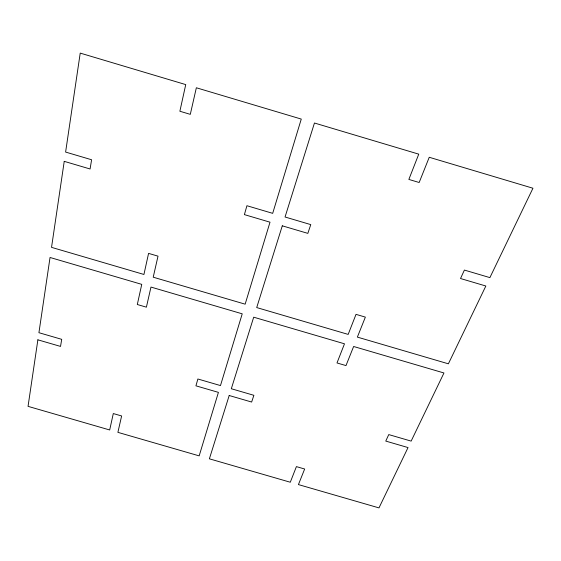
<?xml version="1.0" encoding="UTF-8"?>
<svg xmlns="http://www.w3.org/2000/svg" width="561" height="561" viewBox="0 0 561 561"><rect width="100%" height="100%" fill="white"/><g stroke="black" fill="none" stroke-linecap="round" stroke-linejoin="round"><path stroke-width="0.84" d="M37.875 339.826L28.05 406.353L109.683 429.971L113.301 413.555L121.625 415.967L117.894 432.349L199.169 455.869L218.418 392.37L195.936 385.828L197.872 378.998L220.473 385.575L242.226 313.823L150.972 287.071L146.4 307.176L137.312 304.511L141.751 284.364L50.041 257.478L38.926 332.701L61.71 339.335L60.532 346.418L37.875 339.826M64.234 161.351L51.535 247.359L143.932 274.469L148.574 253.376L158.013 256.153L153.223 277.197L245.15 304.174L270.009 222.191L244.4 214.618L246.924 205.719L272.688 213.348L301.271 119.079L196.35 87.768L190.298 114.353L179.878 111.246L185.74 84.599L80.223 53.106L65.609 152.066L91.611 159.759L90.076 168.987L64.234 161.351M229.197 395.512L209.386 458.821L290.289 482.236L296.404 466.619L304.658 469.01L298.431 484.585L378.977 507.894L408.036 447.566L385.765 441.086L388.752 434.586L411.143 441.107L443.961 372.974L353.626 346.488L345.99 365.583L336.993 362.953L344.489 343.809L253.698 317.189L231.314 388.738L253.881 395.309L251.637 402.041L229.197 395.512M282.288 225.824L256.714 307.568L348.171 334.405L356.018 314.363L365.365 317.112L357.371 337.105L448.379 363.816L485.854 286.012L460.518 278.522L464.403 270.072L489.893 277.618L532.95 188.23L429.242 157.276L419.165 182.5L408.857 179.429L418.758 154.149L314.455 123.013L285.051 217.002L310.766 224.61L307.849 233.376L282.288 225.824"/></g></svg>
